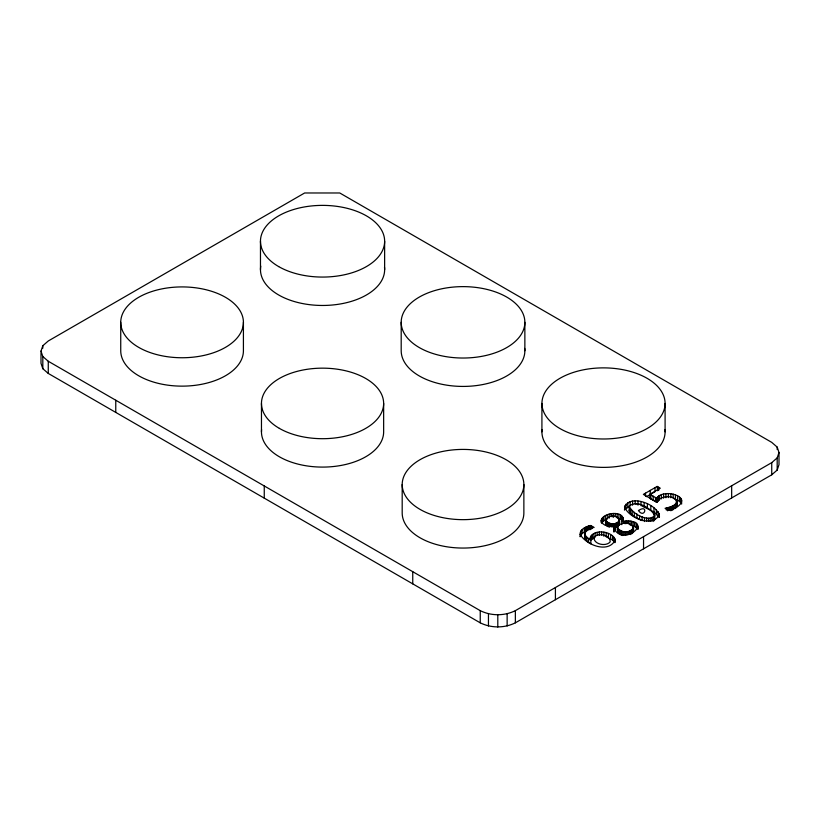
<?xml version="1.0" encoding="UTF-8"?>
<svg xmlns="http://www.w3.org/2000/svg" width="820" height="820" viewBox="0 0 820 820"><rect width="100%" height="100%" fill="white"/><g stroke="black" fill="none" stroke-linecap="round" stroke-linejoin="round"><path stroke-width="1.23" d="M615.246 541.969C615.912 530.448 589.641 527.619 590.851 539.765C580.324 535.788 586.044 527.742 594.111 527.465L590.707 525.497C585.429 526.624 578.51 529.986 580.222 536.505M641.281 520.269C637.058 517.676 630.098 515.739 629.186 510.255M629.186 506.196C632.691 513.843 647.257 522.432 654.76 515.749C651.275 508.103 636.689 499.513 629.186 506.196L629.176 511.26M654.278 513.627L654.237 520.72L654.78 518.804L654.278 517.686M615.246 539.939C608.594 553.766 586.269 545.136 580.222 534.476M633.153 527.486L632.558 533.072C639.057 520.669 613.063 519.388 617.849 532.201L619.131 533.717L619.131 529.659L617.849 528.141M617.849 532.201L617.819 530.643M605.939 520.095L607.189 522.084L607.189 526.132C602.167 520.936 609.311 514.16 615.01 516.497C621.283 517.102 621.201 527.116 614.959 527.711L614.959 523.652L618.178 522.043L619.448 520.064M605.939 524.154L606.482 522.811M676.838 501.737C675.219 506.35 669.315 507.303 665.082 508.297L668.833 510.46C676.828 509.22 689.21 499.821 675.454 494.921C669.509 492.328 655.006 492.83 656.533 502.178L649.829 498.314L649.829 494.255L660.274 488.218L657.168 486.424L643.362 494.398L657.066 502.311C661.678 492.502 683.952 496.1 675.085 508.554L675.085 504.495M624.481 510.101C625.537 491.908 659.188 503.9 659.454 516.928M659.454 514.898C651.818 527.711 629.37 518.24 624.481 507.057M613.565 530.243L613.852 527.26L615.359 525.343L615.359 529.392L613.852 531.319L613.852 527.26M621.806 524.667L621.806 521.622C656.861 517.082 624.635 548.498 613.565 528.223M601.183 522.412C599.43 511.577 628.161 509.763 621.806 521.622M41 351.124L42.814 345.732L48.267 340.987L304.64 192.977L339.757 192.977L771.733 442.369L777.186 447.115L779 452.507L779 464.673L777.186 470.075L771.733 474.811L515.36 622.831C504.433 628.253 491.159 628.253 480.243 622.831L48.267 373.438L42.814 368.692L41 363.291L41 351.124L42.814 356.526L42.814 368.692M590.851 536.024L590.851 543.814C588.258 542.133 583.584 539.621 585.142 535.849M777.186 470.075L777.186 457.898L779 452.507M580.109 536.762L582.149 533.492L585.716 531.247L585.716 527.198M607.21 514.837L607.21 518.896L603.602 520.977L601.552 523.262L601.552 519.214M630.088 501.758L630.088 505.807L624.881 509.589L624.881 505.54M590.851 540.083L595.074 537.182L595.074 533.123M656.533 502.178L659.147 500.015L659.147 495.956M619.131 529.659C622.985 532.703 629.094 532.631 632.558 529.023M42.814 356.526L48.267 361.261L480.243 610.654C491.159 616.086 504.433 616.086 515.36 610.654L771.733 462.644L777.186 457.898M646.467 496.664L650.27 494.47L650.27 490.411M651.213 493.927L655.016 491.733L655.016 487.674M615.359 525.343C610.582 527.096 602.177 526.419 601.183 520.392M607.189 522.084L611.515 523.908L614.959 523.652M625.311 522.976L627.987 523.344M612.704 516.169L615.01 516.497M635.449 503.582L639.508 504.454M637.314 524.728L637.314 528.787L634.608 526.543L630.047 524.851L630.047 520.803M622.954 517.358L622.954 521.417L620.596 519.193L617.132 517.83L617.132 513.771M642.029 506.042L653.96 511.905L659.147 517.328L659.147 513.269M681.615 499.995L681.615 504.054L679.524 501.338L673.179 498.211L673.179 494.152M614.877 538.596L614.877 542.655L612.571 540.042L606.144 536.793L606.144 532.733M649.829 494.255L656.533 498.129M632.486 529.986L633.153 531.534M618.915 522.801L619.448 524.123M676.838 505.796L676.141 499.903M777.186 447.115L777.186 449.544M771.733 462.644L771.733 474.811M731.665 485.768L731.665 497.945M680.846 498.611L680.846 502.66M679.524 497.279L679.524 501.338M677.638 496.008L677.638 500.067M676.674 500.805L676.633 506.729M676.049 503.593L676.049 507.652M675.454 494.921L675.454 498.98M673.753 505.386L673.753 508.431M672.841 505.878L672.841 509.937M671.877 506.329L671.877 510.388M670.822 493.681L670.822 497.74M670.873 506.75L670.873 510.809M669.827 507.129L669.827 510.173M668.72 507.477L668.72 510.511M668.372 493.527L668.372 497.576M667.562 507.785L667.562 510.819M666.352 508.051L666.352 510.081M665.922 493.671L665.922 497.73M665.092 403.43A61.582 35.557 0 0 1 572.719 434.221A61.582 35.557 0 0 1 572.719 372.639A61.582 35.557 0 0 1 665.092 403.43L665.092 431.822M663.575 494.132L663.575 498.181M661.309 494.89L661.309 498.949M658.726 487.326L658.726 490.37M658.757 496.192L658.757 500.251M658.378 496.448L658.378 500.497M658.019 496.694L658.019 500.753M658.122 511.547L658.122 515.606M657.66 486.711L657.66 490.77L657.168 486.424M657.681 496.961L657.681 501.02M657.363 497.238L657.363 501.297M657.066 497.525L657.066 501.584M656.789 497.822L656.789 501.871M656.389 509.743L656.389 513.802M655.487 497.514L655.487 501.573M654.78 514.745L654.76 519.808M653.96 507.857L653.96 511.905M653.181 496.192L653.181 500.241M653.191 517.461L653.191 521.52M651.818 518.055L651.818 521.1M650.875 494.86L650.875 498.919M650.813 505.878L650.813 509.937M650.25 518.363L650.25 521.397M648.507 518.363L648.507 521.407M647.39 504.064L647.39 508.113M646.58 518.076L646.58 521.12M645.524 493.158L645.524 496.202M644.448 517.492L644.448 521.551M644.11 502.65L644.11 506.709M643.546 536.649L643.546 548.816M642.121 516.61L642.121 520.659M640.984 501.655L640.984 505.714M639.59 515.421L639.59 519.48M638.032 527.188L638.032 529.218M638.001 501.061L638.001 505.12M637.919 525.928L637.919 528.972M636.863 513.935L636.863 517.994M636.207 523.58L636.207 527.639M635.182 500.876L635.182 503.921M634.608 522.494L634.608 526.543M634.28 512.356L634.28 516.415M633.143 521.745L633.143 525.804M632.978 526.707L633.009 532.313M632.548 501.112L632.548 505.171M632.22 510.891L632.22 514.95M631.789 529.761L631.789 533.82M631.615 521.182L631.615 525.241M630.682 509.548L630.682 513.607M630.703 530.489L630.703 534.548M629.678 508.318L629.678 512.377M629.463 531.104L629.463 534.148M628.428 520.597L628.428 523.642M628.192 531.534L628.192 534.578M627.812 502.814L627.812 506.862M626.787 520.577L626.787 523.621M626.87 531.79L626.87 534.835M625.988 504.126L625.988 508.174M625.516 531.872L625.516 534.917M625.127 520.741L625.127 523.785M624.153 531.77L624.153 534.814M623.466 521.089L623.466 523.119M623.241 518.189L623.241 521.233M622.821 531.493L622.821 535.552M622.421 516.579L622.421 520.628M621.632 515.831L621.632 519.89M621.509 531.032L621.509 535.091L620.238 534.455L620.238 530.396M620.596 515.144L620.596 519.193M619.315 519.398L619.295 524.79M618.915 514.335L618.915 518.383M618.915 518.742L618.874 525.446M618.331 528.91L618.331 532.969M618.178 522.043L618.178 526.102M617.819 526.594L617.675 531.422M617.204 522.688L617.204 526.747M616.086 523.252L616.086 527.311M615.236 513.474L615.236 516.518M614.447 526.307L614.447 530.355M613.954 530.109L613.954 532.139M613.985 537.284L613.985 541.343M613.821 523.898L613.821 525.917M613.227 513.433L613.227 517.492M612.663 523.98L612.663 527.024M612.571 535.983L612.571 540.042M611.515 523.908L611.515 526.942M611.187 513.648L611.187 516.692M610.623 534.701L610.623 538.75M610.377 523.672L610.377 526.717M609.178 514.119L609.178 518.178M609.26 523.273L609.26 527.332M608.399 533.564L608.399 537.623M608.153 522.719L608.153 526.778M606.492 521.428L606.492 525.487M606.072 519.419L606.082 524.82M605.283 515.811L605.283 519.87M603.879 532.211L603.879 536.27M603.602 516.928L603.602 520.977M602.362 518.055L602.362 522.114M601.593 531.985L601.593 535.029M599.338 532.057L599.338 535.101M597.165 532.447L597.165 535.48M593.065 534.117L593.065 538.166M592.409 526.481L592.409 528.51M592.143 534.712L592.143 538.771M591.415 535.347L591.415 539.406M591.24 525.804L591.24 528.849M590.707 525.497L590.707 529.556M590.482 536.731L590.482 539.775M590.287 537.469L590.287 540.247M589.826 525.722L589.826 529.781M588.955 525.968L588.955 529.013M588.555 538.299L588.555 542.358M588.114 526.235L588.114 530.294M587.284 526.532L587.284 530.591L586.484 530.909L586.484 526.85M586.792 536.895L586.792 540.954M585.572 535.532L585.572 539.591M584.988 527.557L584.988 531.606M584.885 534.23L584.885 538.279M584.742 532.979L584.742 537.028M584.291 527.936L584.291 531.995M582.149 529.433L582.149 533.492M580.755 531.022L580.755 535.081M555.417 587.53L555.417 599.697M541.918 403.43L541.918 431.822M524.861 322.332A61.838 35.701 0 0 1 432.109 353.246A61.838 35.701 0 0 1 432.109 291.407A61.838 35.701 0 0 1 524.861 322.332L524.861 350.724M523.867 484.538A60.844 35.127 0 0 1 432.611 514.95A60.844 35.127 0 0 1 432.611 454.116A60.844 35.127 0 0 1 523.867 484.538L523.867 512.93A60.844 35.127 0 0 1 463.033 548.057A60.844 35.127 0 0 1 402.189 512.93L402.189 484.538M515.36 610.654L515.36 622.831M507.139 613.811L507.139 625.978M497.801 614.856L497.801 627.023M488.453 613.811L488.453 625.978M480.243 610.654L480.243 622.831M412.747 571.694L412.747 583.861M401.195 322.332L401.195 350.724A61.838 35.701 0 0 0 465.042 386.404A61.838 35.701 0 0 0 524.728 348.397M384.631 241.223L384.631 269.616M383.647 403.43L383.647 431.822A61.09 35.27 0 0 1 320.558 467.072A61.09 35.27 0 0 1 261.59 429.526M264.255 485.963L264.255 498.129M261.467 403.43L261.467 431.822M260.473 241.223L260.473 269.616M243.417 322.332A61.336 35.414 0 0 1 151.403 353A61.336 35.414 0 0 1 151.403 291.664A61.336 35.414 0 0 1 243.417 322.332L243.417 350.724A61.336 35.414 0 0 1 182.081 386.138A61.336 35.414 0 0 1 120.735 350.724L120.735 322.332M115.763 400.232L115.763 412.398M48.267 361.261L48.267 373.438M42.814 345.732L42.814 348.162M384.508 267.279A62.084 35.844 0 0 1 321.532 305.46A62.084 35.844 0 0 1 260.77 266.111M664.958 429.506A61.582 35.557 0 0 1 603.51 467.379A61.582 35.557 0 0 1 542.051 429.506M638.462 510.532C644.612 519.419 648.835 503.664 638.462 510.532M593.977 537.418C593.444 544.316 606.031 546.95 610.193 541.866C610.5 535.234 598.118 532.18 593.977 537.418M278.656 266.572A62.084 35.844 0 0 0 382.52 250.5A62.084 35.844 0 0 0 306.485 206.599A62.084 35.844 0 0 0 278.656 266.572M279.353 428.368A61.09 35.27 0 0 0 381.556 412.562A61.09 35.27 0 0 0 306.741 369.359A61.09 35.27 0 0 0 279.353 428.368"/></g></svg>
